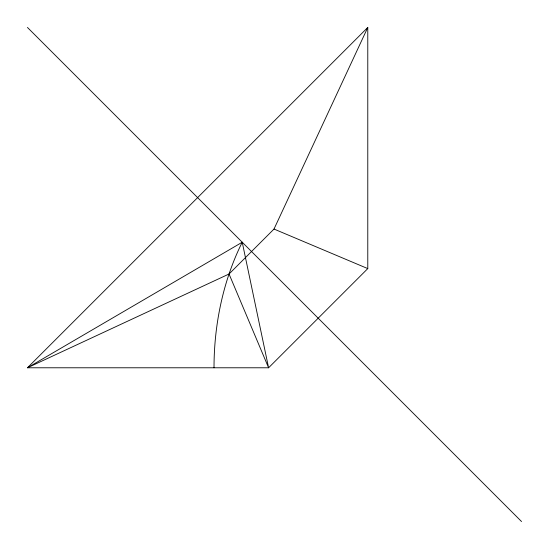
<?xml version="1.0" encoding="UTF-8"?>
<svg xmlns="http://www.w3.org/2000/svg" width="549" height="549" viewBox="0 0 549 549"><rect width="100%" height="100%" fill="white"/><g stroke="black" fill="none" stroke-linecap="round" stroke-linejoin="round"><path stroke-width="0.82" d="M229.05 274.006L268.598 367.782L242.233 242.233L27.45 367.782L229.05 274.006L274.006 229.05L367.782 27.45L367.782 268.598L268.598 367.782L27.45 367.782L367.782 27.45M274.006 229.05L367.782 268.598M27.45 27.45L521.55 521.55M214.014 367.782A217.459 153.768 -90 0 1 242.233 242.233"/></g></svg>
